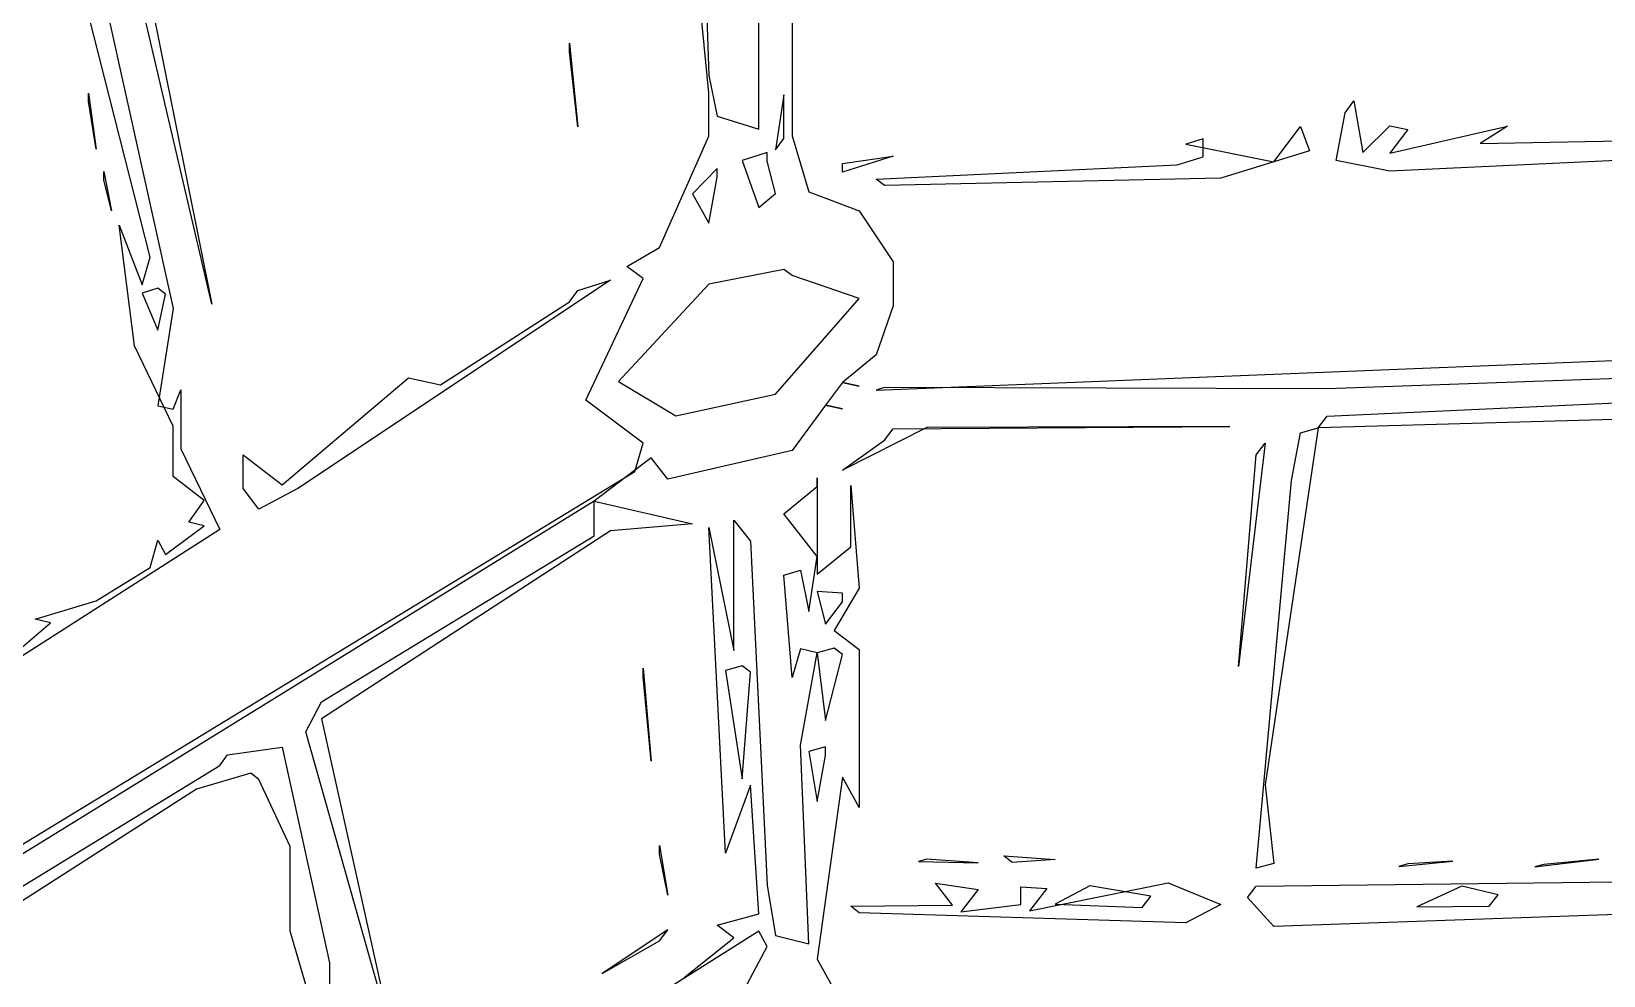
# Model space of a CAD drawing. Extents: x -13044 to 47959, y -15328 to 42462.
# Drawn here: x 4533 to 15031, y 20973 to 27278 of the extents above; entities that cross this region are included whole.
import ezdxf

# ---------------------------------------------------------------- set-up
doc = ezdxf.new("R2010")
doc.units = 0

msp = doc.modelspace()

# ---------------------------------------------------------------- linework, layer by layer
for p, q in [((5738.6431, 25455.8462), (4863.884, 29193.0009)), ((5738.6431, 25455.8462, 3614.5833), (4863.884, 29193.0009, 3989.5833)), ((4966.0382, 29285.5587), (5738.6431, 25455.8462)), ((4966.0382, 29285.5587, 3994.7917), (5738.6431, 25455.8462, 3614.5833)), ((4660.1764, 29119.8115), (5479.8362, 25428.9963)), ((4660.1764, 29119.8115, 3989.5833), (5479.8362, 25428.9963, 3619.7917)), ((9390.0661, 26626.5974), (9390.0661, 28606.4362)), ((9390.0661, 26626.5974, 3614.5833), (9390.0661, 28606.4362, 3791.6667)), ((9057.6783, 26868.3369), (8892.2473, 28553.66)), ((9057.6783, 26868.3369, 3645.8333), (8892.2473, 28553.66, 3802.0833)), ((9002.4783, 28475.089), (9057.6783, 26984.4411)), ((9002.4783, 28475.089, 3791.6667), (9057.6783, 26984.4411, 3656.25)), ((5325.1647, 25771.6575), (4660.1764, 28395.8284)), ((5325.1647, 25771.6575, 3656.25), (4660.1764, 28395.8284, 3921.875)), ((9612.7956, 27748.3134), (9612.7956, 26581.3107)), ((9612.7956, 27748.3134, 3708.3333), (9612.7956, 26581.3107, 3604.1667)), ((8126.882, 27199.9739), (8181.1908, 26642.0677)), ((8126.882, 27142.4216), (8126.882, 27199.9739)), ((8126.882, 27199.9739, 3703.125), (8181.1908, 26642.0677, 3651.0417)), ((8126.882, 27142.4216, 3697.9167), (8126.882, 27199.9739, 3703.125)), ((8181.1908, 26642.0677), (8126.882, 27142.4216)), ((8181.1908, 26642.0677, 3651.0417), (8126.882, 27142.4216, 3697.9167)), ((9057.6783, 26984.4411), (9112.9347, 26711.9864)), ((9057.6783, 26984.4411, 3656.25), (9112.9347, 26711.9864, 3630.2083)), ((4914.936, 26866.5758), (4966.0382, 26492.7971)), ((4914.936, 26810.748), (4914.936, 26866.5758)), ((4914.936, 26866.5758, 3770.8333), (4966.0382, 26492.7971, 3734.375)), ((4914.936, 26810.748, 3765.625), (4914.936, 26866.5758, 3770.8333)), ((4966.0382, 26492.7971), (4914.936, 26810.748)), ((4966.0382, 26492.7971, 3734.375), (4914.936, 26810.748, 3765.625)), ((9057.6783, 26578.0765), (9057.6783, 26868.3369)), ((9057.6783, 26578.0765, 3619.7917), (9057.6783, 26868.3369, 3645.8333)), ((9557.0275, 26855.0907), (9501.3166, 26487.3967)), ((9557.0275, 26855.0907, 3630.2083), (9501.3166, 26487.3967, 3598.9583)), ((9557.0275, 26563.4897), (9557.0275, 26855.0907)), ((9557.0275, 26563.4897, 3604.1667), (9557.0275, 26855.0907, 3630.2083)), ((13305.1112, 26735.5544), (13364.7955, 26814.4466)), ((13305.1112, 26735.5544, 3515.625), (13364.7955, 26814.4466, 3520.8333)), ((13364.7955, 26814.4466), (13424.5431, 26470.6457)), ((13364.7955, 26814.4466, 3520.8333), (13424.5431, 26470.6457, 3489.5833)), ((9112.9347, 26711.9864), (9390.0661, 26626.5974)), ((9112.9347, 26711.9864, 3630.2083), (9390.0661, 26626.5974, 3614.5833)), ((13245.4903, 26415.5435), (13305.1112, 26735.5544)), ((13245.4903, 26415.5435, 3489.5833), (13305.1112, 26735.5544, 3515.625)), ((8727.3217, 25835.3554), (9057.6783, 26578.0765)), ((8727.3217, 25835.3554, 3562.5), (9057.6783, 26578.0765, 3619.7917)), ((9501.3166, 26487.3967), (9557.0275, 26563.4897)), ((9501.3166, 26487.3967, 3598.9583), (9557.0275, 26563.4897, 3604.1667)), ((9612.7956, 26581.3107), (9724.5037, 26208.1368)), ((9612.7956, 26581.3107, 3604.1667), (9724.5037, 26208.1368, 3567.7083)), ((12358.7091, 26561.4141), (12241.5286, 26524.9122)), ((12358.7091, 26561.4141, 3526.0417), (12241.5286, 26524.9122, 3526.0417)), ((12358.7091, 26441.7652), (12358.7091, 26561.4141)), ((12358.7091, 26441.7652, 3515.625), (12358.7091, 26561.4141, 3526.0417)), ((12829.9091, 26407.8063), (13007.6381, 26643.2106)), ((12829.9091, 26407.8063, 3500), (13007.6381, 26643.2106, 3515.625)), ((13007.6381, 26643.2106), (13067.0067, 26481.026)), ((13007.6381, 26643.2106, 3515.625), (13067.0067, 26481.026, 3500)), ((13424.5431, 26470.6457), (13604.1677, 26646.9103)), ((13424.5431, 26470.6457, 3489.5833), (13604.1677, 26646.9103, 3500)), ((13604.1677, 26646.9103), (13724.2365, 26623.4319)), ((13604.1677, 26646.9103, 3500), (13724.2365, 26623.4319, 3494.7917)), ((13604.1677, 26465.4308), (14389.2161, 26645.6877)), ((13604.1677, 26465.4308, 3484.375), (14389.2161, 26645.6877, 3479.1667)), ((13724.2365, 26623.4319), (13604.1677, 26465.4308)), ((13724.2365, 26623.4319, 3494.7917), (13604.1677, 26465.4308, 3484.375)), ((14389.2161, 26645.6877), (14207.0816, 26529.0158)), ((14389.2161, 26645.6877, 3479.1667), (14207.0816, 26529.0158, 3473.9583)), ((14207.0816, 26529.0158), (15930.0909, 26562.5485)), ((14207.0816, 26529.0158, 3473.9583), (15930.0909, 26562.5485, 3432.2917)), ((9445.6628, 26469.6422), (9279.0433, 26416.4875)), ((9445.6628, 26469.6422, 3598.9583), (9279.0433, 26416.4875, 3598.9583)), ((9445.6628, 26411.3818), (9445.6628, 26469.6422)), ((9445.6628, 26411.3818, 3593.75), (9445.6628, 26469.6422, 3598.9583)), ((12241.5286, 26524.9122), (12829.9091, 26407.8063)), ((12241.5286, 26524.9122, 3526.0417), (12829.9091, 26407.8063, 3500)), ((13067.0067, 26481.026), (12476.1367, 26298.5554)), ((13067.0067, 26481.026, 3500), (12476.1367, 26298.5554, 3500)), ((16243.3022, 26471.3567), (13604.1677, 26344.4445)), ((16243.3022, 26471.3567, 3416.6667), (13604.1677, 26344.4445, 3473.9583)), ((9112.9347, 26363.4959), (8947.3347, 26194.6808)), ((9112.9347, 26363.4959, 3598.9583), (8947.3347, 26194.6808, 3588.5417)), ((9112.9347, 26305.4141), (9112.9347, 26363.4959)), ((9112.9347, 26305.4141, 3593.75), (9112.9347, 26363.4959, 3598.9583)), ((9279.0433, 26416.4875), (9390.0661, 26102.5225)), ((9279.0433, 26416.4875, 3598.9583), (9390.0661, 26102.5225, 3567.7083)), ((9501.3166, 26195.9453), (9445.6628, 26411.3818)), ((9501.3166, 26195.9453, 3572.9167), (9445.6628, 26411.3818, 3593.75)), ((9948.6104, 26395.9698), (10286.5071, 26444.3273)), ((10286.5071, 26444.3273), (9948.6104, 26337.4393)), ((9948.6104, 26395.9698, 3578.125), (10286.5071, 26444.3273, 3572.9167)), ((10286.5071, 26444.3273, 3572.9167), (9948.6104, 26337.4393, 3572.9167)), ((9948.6104, 26337.4393), (9948.6104, 26395.9698)), ((9948.6104, 26337.4393, 3572.9167), (9948.6104, 26395.9698, 3578.125)), ((10173.6424, 26291.3219), (12183.0307, 26387.2298)), ((10173.6424, 26291.3219, 3562.5), (12183.0307, 26387.2298, 3515.625)), ((12183.0307, 26387.2298), (12358.7091, 26441.7652)), ((12183.0307, 26387.2298, 3515.625), (12358.7091, 26441.7652, 3515.625)), ((13604.1677, 26344.4445), (13245.4903, 26415.5435)), ((13604.1677, 26344.4445, 3473.9583), (13245.4903, 26415.5435, 3489.5833)), ((5017.1906, 26342.1817), (5068.3934, 26079.5976)), ((5017.1906, 26286.299), (5017.1906, 26342.1817)), ((5017.1906, 26342.1817, 3718.75), (5068.3934, 26079.5976, 3692.7083)), ((5017.1906, 26286.299, 3713.5417), (5017.1906, 26342.1817, 3718.75)), ((5068.3934, 26079.5976), (5017.1906, 26286.299)), ((5068.3934, 26079.5976, 3692.7083), (5017.1906, 26286.299, 3713.5417)), ((9057.6783, 25997.5556), (9112.9347, 26305.4141)), ((9057.6783, 25997.5556, 3567.7083), (9112.9347, 26305.4141, 3593.75)), ((10230.0456, 26250.422), (10173.6424, 26291.3219)), ((10230.0456, 26250.422, 3557.2917), (10173.6424, 26291.3219, 3562.5)), ((12476.1367, 26298.5554), (10230.0456, 26250.422)), ((12476.1367, 26298.5554, 3500), (10230.0456, 26250.422, 3557.2917)), ((8947.3347, 26194.6808), (9057.6783, 25997.5556)), ((8947.3347, 26194.6808, 3588.5417), (9057.6783, 25997.5556, 3567.7083)), ((9390.0661, 26102.5225), (9501.3166, 26195.9453)), ((9390.0661, 26102.5225, 3567.7083), (9501.3166, 26195.9453, 3572.9167)), ((9724.5037, 26208.1368), (10061.0104, 26080.0412)), ((9724.5037, 26208.1368, 3567.7083), (10061.0104, 26080.0412, 3546.875)), ((10061.0104, 26080.0412), (10286.5071, 25739.785)), ((10061.0104, 26080.0412, 3546.875), (10286.5071, 25739.785, 3510.4167)), ((5222.3043, 25178.3075), (5119.6465, 25984.5682)), ((5119.6465, 25984.5682), (5273.7092, 25586.8771)), ((5222.3043, 25178.3075, 3604.1667), (5119.6465, 25984.5682, 3682.2917)), ((5119.6465, 25984.5682, 3682.2917), (5273.7092, 25586.8771, 3640.625)), ((8508.2033, 25708.5191), (8727.3217, 25835.3554)), ((8508.2033, 25708.5191, 3557.2917), (8727.3217, 25835.3554, 3562.5)), ((5273.7092, 25586.8771), (5325.1647, 25771.6575)), ((5273.7092, 25586.8771, 3640.625), (5325.1647, 25771.6575, 3656.25)), ((10286.5071, 25739.785), (10286.5071, 25446.2257)), ((10286.5071, 25739.785, 3510.4167), (10286.5071, 25446.2257, 3484.375)), ((8398.9778, 25616.445), (6312.5535, 24225.4035)), ((8398.9778, 25616.445, 3552.0833), (6312.5535, 24225.4035, 3484.375)), ((8181.1908, 25548.0194), (8398.9778, 25616.445)), ((8181.1908, 25548.0194, 3552.0833), (8398.9778, 25616.445, 3552.0833)), ((8235.5548, 24816.161), (8617.651, 25627.3332)), ((8235.5548, 24816.161, 3484.375), (8617.651, 25627.3332, 3546.875)), ((8617.651, 25627.3332), (8508.2033, 25708.5191)), ((8617.651, 25627.3332, 3546.875), (8508.2033, 25708.5191, 3557.2917)), ((9557.0275, 25688.6868), (9057.6783, 25591.191)), ((9557.0275, 25688.6868, 3526.0417), (9057.6783, 25591.191, 3531.25)), ((9612.7956, 25647.7085), (9557.0275, 25688.6868)), ((9612.7956, 25647.7085, 3520.8333), (9557.0275, 25688.6868, 3526.0417)), ((10061.0104, 25494.1334), (9612.7956, 25647.7085)), ((10061.0104, 25494.1334, 3494.7917), (9612.7956, 25647.7085, 3520.8333)), ((5376.671, 25564.0903), (5273.7092, 25530.8567)), ((5376.671, 25564.0903, 3635.4167), (5273.7092, 25530.8567, 3635.4167)), ((5273.7092, 25530.8567), (5376.671, 25283.7118)), ((5273.7092, 25530.8567, 3635.4167), (5376.671, 25283.7118, 3609.375)), ((5428.2281, 25524.6284), (5376.671, 25564.0903)), ((5428.2281, 25524.6284, 3630.2083), (5376.671, 25564.0903, 3635.4167)), ((5376.671, 25283.7118), (5428.2281, 25524.6284)), ((5376.671, 25283.7118, 3609.375), (5428.2281, 25524.6284, 3630.2083)), ((8126.882, 25473.404), (8181.1908, 25548.0194)), ((8126.882, 25473.404, 3546.875), (8181.1908, 25548.0194, 3552.0833)), ((9057.6783, 25591.191), (8453.5628, 24940.862)), ((9057.6783, 25591.191, 3531.25), (8453.5628, 24940.862, 3489.5833)), ((5479.8362, 25428.9963), (5376.671, 24779.0304)), ((5479.8362, 25428.9963, 3619.7917), (5376.671, 24779.0304, 3562.5)), ((7265.3603, 24917.7398), (8126.882, 25473.404)), ((7265.3603, 24917.7398, 3520.8333), (8126.882, 25473.404, 3546.875)), ((9501.3166, 24855.2688), (10061.0104, 25494.1334)), ((9501.3166, 24855.2688, 3453.125), (10061.0104, 25494.1334, 3494.7917)), ((10286.5071, 25446.2257), (10173.6424, 25118.2967)), ((10286.5071, 25446.2257, 3484.375), (10173.6424, 25118.2967, 3458.3333)), ((10173.6424, 24883.6916), (23735.4472, 25424.0554)), ((10173.6424, 24883.6916, 3437.5), (23735.4472, 25424.0554, 3156.25)), ((29790.4694, 25488.1527), (13185.9327, 24890.5001)), ((29790.4694, 25488.1527, 3036.4583), (13185.9327, 24890.5001, 3359.375)), ((5479.8362, 24643.161), (5222.3043, 25178.3075)), ((5479.8362, 24643.161, 3546.875), (5222.3043, 25178.3075, 3604.1667)), ((10173.6424, 25118.2967), (9948.6104, 24932.7088)), ((10173.6424, 25118.2967, 3458.3333), (9948.6104, 24932.7088, 3447.9167)), ((5479.8362, 24755.4232), (5531.4953, 24883.9991)), ((5479.8362, 24755.4232, 3557.2917), (5531.4953, 24883.9991, 3567.7083)), ((5531.4953, 24883.9991), (5531.4953, 24490.8873)), ((5531.4953, 24883.9991, 3567.7083), (5531.4953, 24490.8873, 3531.25)), ((6207.7391, 24249.7258), (7052.1394, 24965.3863)), ((6207.7391, 24249.7258, 3489.5833), (7052.1394, 24965.3863, 3531.25)), ((7052.1394, 24965.3863), (7265.3603, 24917.7398)), ((7052.1394, 24965.3863, 3531.25), (7265.3603, 24917.7398, 3520.8333)), ((8453.5628, 24940.862), (8837.2161, 24711.3263)), ((8453.5628, 24940.862, 3489.5833), (8837.2161, 24711.3263, 3458.3333)), ((9948.6104, 24932.7088), (9836.4418, 24781.731)), ((9948.6104, 24932.7088, 3447.9167), (9836.4418, 24781.731, 3437.5)), ((9948.6104, 24932.7088), (10061.0104, 24908.2255)), ((10061.0104, 24908.2255), (9948.6104, 24932.7088)), ((9948.6104, 24932.7088, 3447.9167), (10061.0104, 24908.2255, 3442.7083)), ((10061.0104, 24908.2255, 3442.7083), (9948.6104, 24932.7088, 3447.9167)), ((10230.0456, 24900.7465), (10173.6424, 24883.6916)), ((10230.0456, 24900.7465, 3437.5), (10173.6424, 24883.6916, 3437.5)), ((13185.9327, 24890.5001), (10230.0456, 24900.7465)), ((13185.9327, 24890.5001, 3359.375), (10230.0456, 24900.7465, 3437.5)), ((5376.671, 24779.0304), (5479.8362, 24755.4232)), ((5376.671, 24779.0304, 3562.5), (5479.8362, 24755.4232, 3557.2917)), ((8617.651, 24528.8324), (8235.5548, 24816.161)), ((8617.651, 24528.8324, 3447.9167), (8235.5548, 24816.161, 3484.375)), ((8837.2161, 24711.3263), (9501.3166, 24855.2688)), ((8837.2161, 24711.3263, 3458.3333), (9501.3166, 24855.2688, 3453.125)), ((9836.4418, 24781.731), (9612.7956, 24480.7057)), ((9836.4418, 24781.731, 3437.5), (9612.7956, 24480.7057, 3416.6667)), ((9836.4418, 24781.731), (9948.6104, 24757.1174)), ((9948.6104, 24757.1174), (9836.4418, 24781.731)), ((9836.4418, 24781.731, 3437.5), (9948.6104, 24757.1174, 3432.2917)), ((9948.6104, 24757.1174, 3432.2917), (9836.4418, 24781.731, 3437.5)), ((13185.9327, 24709.6943), (15680.7444, 24823.8679)), ((13185.9327, 24709.6943, 3343.75), (15680.7444, 24823.8679, 3291.6667)), ((15930.0909, 24710.2892), (13126.4382, 24632.043)), ((15930.0909, 24710.2892, 3276.0417), (13126.4382, 24632.043, 3338.5417)), ((13126.4382, 24632.043), (13185.9327, 24709.6943)), ((13126.4382, 24632.043, 3338.5417), (13185.9327, 24709.6943, 3343.75)), ((5479.8362, 24306.3744), (5479.8362, 24643.161)), ((5479.8362, 24306.3744, 3515.625), (5479.8362, 24643.161, 3546.875)), ((10512.9377, 24633.285), (9948.6104, 24347.4044)), ((10512.9377, 24633.285, 3406.25), (9948.6104, 24347.4044, 3395.8333)), ((10230.0456, 24548.6572), (10286.5071, 24624.2596)), ((10230.0456, 24548.6572, 3406.25), (10286.5071, 24624.2596, 3411.4583)), ((10286.5071, 24624.2596), (12534.9433, 24638.9818)), ((10286.5071, 24624.2596, 3411.4583), (12534.9433, 24638.9818, 3354.1667)), ((12534.9433, 24638.9818), (10512.9377, 24633.285)), ((12534.9433, 24638.9818, 3354.1667), (10512.9377, 24633.285, 3406.25)), ((13126.4382, 24632.043), (12770.7912, 22246.396)), ((13126.4382, 24632.043, 3338.5417), (12770.7912, 22246.396, 3140.625)), ((12948.3324, 24279.3003), (13007.6381, 24597.3329)), ((12948.3324, 24279.3003, 3312.5), (13007.6381, 24597.3329, 3338.5417)), ((13007.6381, 24597.3329), (13126.4382, 24632.043)), ((13007.6381, 24597.3329, 3338.5417), (13126.4382, 24632.043, 3338.5417)), ((5531.4953, 24490.8873), (5790.5583, 23952.4476)), ((5531.4953, 24490.8873, 3531.25), (5790.5583, 23952.4476, 3473.9583)), ((8562.8993, 24338.8588), (8617.651, 24528.8324)), ((8562.8993, 24338.8588, 3432.2917), (8617.651, 24528.8324, 3447.9167)), ((9612.7956, 24480.7057), (8782.2409, 24289.2558)), ((9612.7956, 24480.7057, 3416.6667), (8782.2409, 24289.2558, 3421.875)), ((9948.6104, 24347.4044), (10230.0456, 24548.6572)), ((9948.6104, 24347.4044, 3395.8333), (10230.0456, 24548.6572, 3406.25)), ((12770.7912, 24528.1328), (12593.812, 23037.608)), ((12770.7912, 24528.1328, 3338.5417), (12593.812, 23037.608, 3213.5417)), ((12711.7358, 24450.8645), (12770.7912, 24528.1328)), ((12711.7358, 24450.8645, 3333.3333), (12770.7912, 24528.1328, 3338.5417)), ((5946.6131, 24225.7479), (5946.6131, 24451.2747)), ((5946.6131, 24451.2747), (6207.7391, 24249.7258)), ((5946.6131, 24225.7479, 3494.7917), (5946.6131, 24451.2747, 3515.625)), ((5946.6131, 24451.2747, 3515.625), (6207.7391, 24249.7258, 3489.5833)), ((8672.4585, 24429.7731), (8289.9738, 24141.2001)), ((8672.4585, 24429.7731, 3437.5), (8289.9738, 24141.2001, 3421.875)), ((8782.2409, 24289.2558), (8672.4585, 24429.7731)), ((8782.2409, 24289.2558, 3421.875), (8672.4585, 24429.7731, 3437.5)), ((12593.812, 23037.608), (12711.7358, 24450.8645)), ((12593.812, 23037.608, 3213.5417), (12711.7358, 24450.8645, 3333.3333)), ((-5226.086, 15944.6678), (8562.8993, 24338.8588)), ((-5226.086, 15944.6678, 2994.7917), (8562.8993, 24338.8588, 3432.2917)), ((5686.7792, 24145.6464), (5479.8362, 24306.3744)), ((5686.7792, 24145.6464, 3494.7917), (5479.8362, 24306.3744, 3515.625)), ((9780.444, 24297.2776), (9780.444, 23654.4359)), ((9780.444, 24238.8374), (9780.444, 24297.2776)), ((9780.444, 24297.2776, 3395.8333), (9780.444, 23654.4359, 3338.5417)), ((9780.444, 24238.8374, 3390.625), (9780.444, 24297.2776, 3395.8333)), ((12711.7358, 21690.2205), (12948.3324, 24279.3003)), ((12711.7358, 21690.2205, 3093.75), (12948.3324, 24279.3003, 3312.5)), ((5583.2054, 24001.3435), (5686.7792, 24145.6464)), ((5583.2054, 24001.3435, 3484.375), (5686.7792, 24145.6464, 3494.7917)), ((6050.9079, 24088.5867), (5946.6131, 24225.7479)), ((6050.9079, 24088.5867, 3479.1667), (5946.6131, 24225.7479, 3494.7917)), ((6312.5535, 24225.4035), (6050.9079, 24088.5867)), ((6312.5535, 24225.4035, 3484.375), (6050.9079, 24088.5867, 3479.1667)), ((9557.0275, 24055.7213), (9780.444, 24238.8374)), ((9557.0275, 24055.7213, 3380.2083), (9780.444, 24238.8374, 3390.625)), ((10004.7815, 23837.1023), (10004.7815, 24247.0265)), ((10004.7815, 24247.0265), (10061.0104, 23560.6373)), ((10004.7815, 23837.1023, 3348.9583), (10004.7815, 24247.0265, 3385.4167)), ((10004.7815, 24247.0265, 3385.4167), (10061.0104, 23560.6373, 3322.9167)), ((8289.9738, 24141.2001), (-2661.888, 17379.3855)), ((8289.9738, 24141.2001, 3421.875), (-2661.888, 17379.3855, 3072.9167)), ((8289.9738, 24141.2001), (8947.3347, 23990.9528)), ((8289.9738, 23910.6405), (8289.9738, 24141.2001)), ((8289.9738, 24141.2001, 3421.875), (8947.3347, 23990.9528, 3390.625)), ((8289.9738, 23910.6405, 3401.0417), (8289.9738, 24141.2001, 3421.875)), ((9780.444, 23771.3162), (9557.0275, 24055.7213)), ((9780.444, 23771.3162, 3348.9583), (9557.0275, 24055.7213, 3380.2083)), ((5790.5583, 23952.4476), (3157.4548, 22268.2232)), ((5790.5583, 23952.4476, 3473.9583), (3157.4548, 22268.2232, 3390.625)), ((5428.2281, 23785.4233), (5686.7792, 23976.9197)), ((5428.2281, 23785.4233, 3468.75), (5686.7792, 23976.9197, 3479.1667)), ((5686.7792, 23976.9197), (5583.2054, 24001.3435)), ((5686.7792, 23976.9197, 3479.1667), (5583.2054, 24001.3435, 3484.375)), ((8398.9778, 23943.1907), (6470.167, 22687.2644)), ((8398.9778, 23943.1907, 3401.0417), (6470.167, 22687.2644, 3338.5417)), ((8947.3347, 23990.9528), (8398.9778, 23943.1907)), ((8947.3347, 23990.9528, 3390.625), (8398.9778, 23943.1907, 3401.0417)), ((9168.2476, 21790.3369), (9057.6783, 23965.7325)), ((9057.6783, 23965.7325), (9223.6171, 23142.8994)), ((9168.2476, 21790.3369, 3187.5), (9057.6783, 23965.7325, 3385.4167)), ((9057.6783, 23965.7325, 3385.4167), (9223.6171, 23142.8994, 3307.2917)), ((9223.6171, 23142.8994), (9223.6171, 24015.0171)), ((9223.6171, 24015.0171), (9334.5263, 23873.3555)), ((9223.6171, 23142.8994, 3307.2917), (9223.6171, 24015.0171, 3385.4167)), ((9223.6171, 24015.0171, 3385.4167), (9334.5263, 23873.3555, 3369.7917)), ((5325.1647, 23697.8796), (5376.671, 23881.8191)), ((5325.1647, 23697.8796, 3463.5417), (5376.671, 23881.8191, 3479.1667)), ((5376.671, 23881.8191), (5428.2281, 23785.4233)), ((5376.671, 23881.8191, 3479.1667), (5428.2281, 23785.4233, 3468.75)), ((6470.167, 22800.5901), (8289.9738, 23910.6405)), ((6470.167, 22800.5901, 3348.9583), (8289.9738, 23910.6405, 3401.0417)), ((9334.5263, 23873.3555), (9445.6628, 21575.7685)), ((9334.5263, 23873.3555, 3369.7917), (9445.6628, 21575.7685, 3161.4583)), ((9780.444, 23654.4359), (10004.7815, 23837.1023)), ((9780.444, 23654.4359, 3338.5417), (10004.7815, 23837.1023, 3348.9583)), ((9724.5037, 23404.4513), (9780.444, 23771.3162)), ((9724.5037, 23404.4513, 3317.7083), (9780.444, 23771.3162, 3348.9583)), ((4966.0382, 23476.6146), (5325.1647, 23697.8796)), ((4966.0382, 23476.6146, 3453.125), (5325.1647, 23697.8796, 3463.5417)), ((9557.0275, 23647.48), (9668.621, 23680.1444)), ((9557.0275, 23647.48, 3343.75), (9668.621, 23680.1444, 3343.75)), ((9612.7956, 22963.6022), (9557.0275, 23647.48)), ((9612.7956, 22963.6022, 3281.25), (9557.0275, 23647.48, 3343.75)), ((9668.621, 23680.1444), (9724.5037, 23404.4513)), ((9668.621, 23680.1444, 3343.75), (9724.5037, 23404.4513, 3317.7083)), ((9948.6104, 23527.9782), (9780.444, 23537.5556)), ((9780.444, 23537.5556), (9836.4418, 23319.9756)), ((9948.6104, 23527.9782, 3322.9167), (9780.444, 23537.5556, 3328.125)), ((9780.444, 23537.5556, 3328.125), (9836.4418, 23319.9756, 3307.2917)), ((10061.0104, 23560.6373), (9892.4972, 23277.6726)), ((10061.0104, 23560.6373, 3322.9167), (9892.4972, 23277.6726, 3302.0833)), ((9948.6104, 23469.4478), (9948.6104, 23527.9782)), ((9948.6104, 23469.4478, 3317.7083), (9948.6104, 23527.9782, 3322.9167)), ((4558.6218, 23352.7664), (4966.0382, 23476.6146)), ((4558.6218, 23352.7664, 3453.125), (4966.0382, 23476.6146, 3453.125)), ((9836.4418, 23319.9756), (9948.6104, 23469.4478)), ((9836.4418, 23319.9756, 3307.2917), (9948.6104, 23469.4478, 3317.7083)), ((4457.2658, 23155.2095), (4660.1764, 23327.9464)), ((4457.2658, 23155.2095, 3437.5), (4660.1764, 23327.9464, 3447.9167)), ((4660.1764, 23327.9464), (4558.6218, 23352.7664)), ((4660.1764, 23327.9464, 3447.9167), (4558.6218, 23352.7664, 3453.125)), ((9892.4972, 23277.6726), (10061.0104, 23150.5018)), ((9892.4972, 23277.6726, 3302.0833), (10061.0104, 23150.5018, 3286.4583)), ((9668.621, 23154.7234), (9612.7956, 22963.6022)), ((9668.621, 23154.7234, 3296.875), (9612.7956, 22963.6022, 3281.25)), ((9780.444, 23128.4746), (9668.621, 23154.7234)), ((9780.444, 23128.4746, 3291.6667), (9668.621, 23154.7234, 3296.875)), ((9668.621, 22512.5422), (9780.444, 23128.4746)), ((9668.621, 22512.5422, 3239.5833), (9780.444, 23128.4746, 3291.6667)), ((9892.4972, 23160.672), (9780.444, 23128.4746)), ((9892.4972, 23160.672, 3291.6667), (9780.444, 23128.4746, 3291.6667)), ((9780.444, 23128.4746), (9836.4418, 22676.8033)), ((9780.444, 23128.4746, 3291.6667), (9836.4418, 22676.8033, 3250)), ((9836.4418, 22676.8033), (9948.6104, 23118.2651)), ((9836.4418, 22676.8033, 3250), (9948.6104, 23118.2651, 3286.4583)), ((9948.6104, 23118.2651), (9892.4972, 23160.672)), ((9948.6104, 23118.2651, 3286.4583), (9892.4972, 23160.672, 3291.6667)), ((10061.0104, 23150.5018), (10061.0104, 22095.8676)), ((10061.0104, 23150.5018, 3286.4583), (10061.0104, 22095.8676, 3192.7083)), ((8617.651, 23025.6208), (8672.4585, 22405.189)), ((8617.651, 22967.805), (8617.651, 23025.6208)), ((8617.651, 23025.6208, 3312.5), (8672.4585, 22405.189, 3255.2083)), ((8617.651, 22967.805, 3307.2917), (8617.651, 23025.6208, 3312.5)), ((9279.0433, 23042.573), (9168.2476, 23010.6774)), ((9279.0433, 23042.573, 3296.875), (9168.2476, 23010.6774, 3296.875)), ((9168.2476, 23010.6774), (9279.0433, 22286.3507)), ((9168.2476, 23010.6774, 3296.875), (9279.0433, 22286.3507, 3229.1667)), ((9334.5263, 23000.3445), (9279.0433, 23042.573)), ((9334.5263, 23000.3445, 3291.6667), (9279.0433, 23042.573, 3296.875)), ((9279.0433, 22286.3507), (9334.5263, 23000.3445)), ((9279.0433, 22286.3507, 3229.1667), (9334.5263, 23000.3445, 3291.6667)), ((8672.4585, 22405.189), (8617.651, 22967.805)), ((8672.4585, 22405.189, 3255.2083), (8617.651, 22967.805, 3307.2917)), ((6365.039, 22599.9425), (6470.167, 22800.5901)), ((6365.039, 22599.9425, 3333.3333), (6470.167, 22800.5901, 3348.9583)), ((6470.167, 22687.2644), (6945.8493, 20549.5169)), ((6470.167, 22687.2644, 3338.5417), (6945.8493, 20549.5169, 3130.2083)), ((6945.8493, 20549.5169), (6365.039, 22599.9425)), ((6945.8493, 20549.5169, 3130.2083), (6365.039, 22599.9425, 3333.3333)), ((5842.525, 22447.5589), (6207.7391, 22497.5464)), ((5842.525, 22447.5589, 3333.3333), (6207.7391, 22497.5464, 3328.125)), ((6207.7391, 22497.5464), (6522.8097, 21058.6038)), ((6207.7391, 22497.5464, 3328.125), (6522.8097, 21058.6038, 3187.5)), ((9724.5037, 21184.8669), (9668.621, 22512.5422)), ((9724.5037, 21184.8669, 3119.7917), (9668.621, 22512.5422, 3239.5833)), ((9836.4418, 22501.3926), (9724.5037, 22469.8894)), ((9836.4418, 22501.3926, 3234.375), (9724.5037, 22469.8894, 3234.375)), ((9724.5037, 22469.8894), (9780.444, 22134.992)), ((9724.5037, 22469.8894, 3234.375), (9780.444, 22134.992, 3203.125)), ((9836.4418, 22442.9224), (9836.4418, 22501.3926)), ((9836.4418, 22442.9224, 3229.1667), (9836.4418, 22501.3926, 3234.375)), ((3553.9066, 21008.7581), (5790.5583, 22376.1057)), ((3553.9066, 21008.7581, 3260.4167), (5790.5583, 22376.1057, 3328.125)), ((5790.5583, 22376.1057), (5842.525, 22447.5589)), ((5790.5583, 22376.1057, 3328.125), (5842.525, 22447.5589, 3333.3333)), ((9780.444, 22134.992), (9836.4418, 22442.9224)), ((9780.444, 22134.992, 3203.125), (9836.4418, 22442.9224, 3229.1667)), ((5998.7346, 22323.8861), (5634.9667, 22218.3844)), ((5998.7346, 22323.8861, 3317.7083), (5634.9667, 22218.3844, 3317.7083)), ((6050.9079, 22282.5799), (5998.7346, 22323.8861)), ((6050.9079, 22282.5799, 3312.5), (5998.7346, 22323.8861, 3317.7083)), ((6260.1202, 21834.194), (6050.9079, 22282.5799)), ((6260.1202, 21834.194, 3265.625), (6050.9079, 22282.5799, 3312.5)), ((9948.6104, 22298.839), (9780.444, 21083.0694)), ((9948.6104, 22298.839, 3213.5417), (9780.444, 21083.0694, 3109.375)), ((10061.0104, 22095.8676), (9948.6104, 22298.839)), ((10061.0104, 22095.8676, 3192.7083), (9948.6104, 22298.839, 3213.5417)), ((5634.9667, 22218.3844), (3753.288, 21010.202)), ((5634.9667, 22218.3844, 3317.7083), (3753.288, 21010.202, 3255.2083)), ((9334.5263, 22243.735), (9168.2476, 21790.3369)), ((9334.5263, 22243.735, 3223.9583), (9168.2476, 21790.3369, 3187.5)), ((9390.0661, 21385.8479), (9334.5263, 22243.735)), ((9390.0661, 21385.8479, 3145.8333), (9334.5263, 22243.735, 3223.9583)), ((12770.7912, 22246.396), (12829.9091, 21721.7654)), ((12770.7912, 22246.396, 3140.625), (12829.9091, 21721.7654, 3093.75)), ((8727.3217, 21842.0001), (8782.2409, 21509.8541)), ((8727.3217, 21784.1254), (8727.3217, 21842.0001)), ((8727.3217, 21842.0001, 3203.125), (8782.2409, 21509.8541, 3171.875)), ((8727.3217, 21784.1254, 3197.9167), (8727.3217, 21842.0001, 3203.125)), ((6260.1202, 21268.6936), (6260.1202, 21834.194)), ((6260.1202, 21268.6936, 3213.5417), (6260.1202, 21834.194, 3265.625)), ((8782.2409, 21509.8541), (8727.3217, 21784.1254)), ((8782.2409, 21509.8541, 3171.875), (8727.3217, 21784.1254, 3197.9167)), ((10512.9377, 21750.4467), (10456.2422, 21734.9777)), ((10512.9377, 21750.4467, 3151.0417), (10456.2422, 21734.9777, 3151.0417)), ((10456.2422, 21734.9777), (10854.3472, 21725.5646)), ((10456.2422, 21734.9777, 3151.0417), (10854.3472, 21725.5646, 3140.625)), ((10854.3472, 21725.5646), (10512.9377, 21750.4467)), ((10854.3472, 21725.5646, 3140.625), (10512.9377, 21750.4467, 3151.0417)), ((11025.8511, 21772.1741), (11370.4693, 21747.2432)), ((11083.138, 21728.6034), (11025.8511, 21772.1741)), ((11025.8511, 21772.1741, 3140.625), (11370.4693, 21747.2432, 3130.2083)), ((11083.138, 21728.6034, 3135.4167), (11025.8511, 21772.1741, 3140.625)), ((11370.4693, 21747.2432), (11083.138, 21728.6034)), ((11370.4693, 21747.2432, 3130.2083), (11083.138, 21728.6034, 3135.4167)), ((13664.1701, 21702.3594), (14025.531, 21737.3247)), ((13664.1701, 21702.3594, 3072.9167), (14025.531, 21737.3247, 3067.7083)), ((14025.531, 21737.3247), (13724.2365, 21718.2644)), ((14025.531, 21737.3247, 3067.7083), (13724.2365, 21718.2644, 3072.9167)), ((14571.9372, 21698.6759), (15000.584, 21750.0137)), ((14571.9372, 21698.6759, 3052.0833), (15000.584, 21750.0137, 3046.875)), ((15000.584, 21750.0137), (14632.9752, 21714.707)), ((15000.584, 21750.0137, 3046.875), (14632.9752, 21714.707, 3052.0833)), ((12829.9091, 21721.7654), (12711.7358, 21690.2205)), ((12829.9091, 21721.7654, 3093.75), (12711.7358, 21690.2205, 3093.75)), ((13724.2365, 21718.2644), (13664.1701, 21702.3594)), ((13724.2365, 21718.2644, 3072.9167), (13664.1701, 21702.3594, 3072.9167)), ((14632.9752, 21714.707), (14571.9372, 21698.6759)), ((14632.9752, 21714.707, 3052.0833), (14571.9372, 21698.6759, 3052.0833)), ((9445.6628, 21575.7685), (9501.3166, 21241.2713)), ((9445.6628, 21575.7685, 3161.4583), (9501.3166, 21241.2713, 3130.2083)), ((10683.3769, 21443.4003), (10569.6919, 21589.34)), ((10569.6919, 21589.34), (10854.3472, 21548.5144)), ((10683.3769, 21443.4003, 3119.7917), (10569.6919, 21589.34, 3135.4167)), ((10569.6919, 21589.34, 3135.4167), (10854.3472, 21548.5144, 3125)), ((10854.3472, 21548.5144), (10740.3079, 21399.7946)), ((10854.3472, 21548.5144, 3125), (10740.3079, 21399.7946, 3114.5833)), ((11140.4846, 21448.3058), (11140.4846, 21566.6466)), ((11140.4846, 21566.6466), (11312.8832, 21553.8661)), ((11140.4846, 21448.3058, 3109.375), (11140.4846, 21566.6466, 3119.7917)), ((11140.4846, 21566.6466, 3119.7917), (11312.8832, 21553.8661, 3114.5833)), ((11197.8909, 21404.521), (12124.5943, 21593.1892)), ((11197.8909, 21404.521, 3104.1667), (12124.5943, 21593.1892, 3098.9583)), ((11312.8832, 21553.8661), (11197.8909, 21404.521)), ((11312.8832, 21553.8661, 3114.5833), (11197.8909, 21404.521, 3104.1667)), ((11601.4159, 21572.0881), (11370.4693, 21450.7739)), ((11601.4159, 21572.0881, 3109.375), (11370.4693, 21450.7739, 3104.1667)), ((12007.9054, 21502.3418), (11601.4159, 21572.0881)), ((12007.9054, 21502.3418, 3093.75), (11601.4159, 21572.0881, 3109.375)), ((12124.5943, 21593.1892), (12476.1367, 21447.6678)), ((12124.5943, 21593.1892, 3098.9583), (12476.1367, 21447.6678, 3078.125)), ((12652.7428, 21494.5261), (12711.7358, 21570.1925)), ((12652.7428, 21494.5261, 3078.125), (12711.7358, 21570.1925, 3083.3333)), ((12711.7358, 21570.1925), (15123.6491, 21598.3427)), ((12711.7358, 21570.1925, 3083.3333), (15123.6491, 21598.3427, 3031.25)), ((14085.9832, 21571.0438), (13784.3669, 21431.2368)), ((14085.9832, 21571.0438, 3052.0833), (13784.3669, 21431.2368, 3046.875)), ((14328.4396, 21512.9591), (14085.9832, 21571.0438)), ((14328.4396, 21512.9591, 3041.6667), (14085.9832, 21571.0438, 3052.0833)), ((10004.7815, 21436.1178), (10683.3769, 21443.4003)), ((10004.7815, 21436.1178, 3135.4167), (10683.3769, 21443.4003, 3119.7917)), ((10061.0104, 21392.7781), (10004.7815, 21436.1178)), ((10061.0104, 21392.7781, 3130.2083), (10004.7815, 21436.1178, 3135.4167)), ((10740.3079, 21399.7946), (11140.4846, 21448.3058)), ((10740.3079, 21399.7946, 3114.5833), (11140.4846, 21448.3058, 3109.375)), ((11370.4693, 21450.7739), (11949.6527, 21427.1872)), ((11370.4693, 21450.7739, 3104.1667), (11949.6527, 21427.1872, 3088.5417)), ((11949.6527, 21427.1872), (12007.9054, 21502.3418)), ((11949.6527, 21427.1872, 3088.5417), (12007.9054, 21502.3418, 3093.75)), ((12476.1367, 21447.6678), (12241.5286, 21325.6584)), ((12476.1367, 21447.6678, 3078.125), (12241.5286, 21325.6584, 3072.9167)), ((12829.9091, 21301.2233), (12652.7428, 21494.5261)), ((12829.9091, 21301.2233, 3057.2917), (12652.7428, 21494.5261, 3078.125)), ((13784.3669, 21431.2368), (14267.7281, 21436.2294)), ((13784.3669, 21431.2368, 3046.875), (14267.7281, 21436.2294, 3036.4583)), ((14267.7281, 21436.2294), (14328.4396, 21512.9591)), ((14267.7281, 21436.2294, 3036.4583), (14328.4396, 21512.9591, 3041.6667)), ((9112.9347, 21310.3832), (9390.0661, 21385.8479)), ((9112.9347, 21310.3832, 3145.8333), (9390.0661, 21385.8479, 3145.8333)), ((12241.5286, 21325.6584), (10061.0104, 21392.7781)), ((12241.5286, 21325.6584, 3072.9167), (10061.0104, 21392.7781, 3130.2083)), ((15246.9801, 21384.9689), (12829.9091, 21301.2233)), ((15246.9801, 21384.9689, 3010.4167), (12829.9091, 21301.2233, 3057.2917)), ((6522.8097, 20378.3108), (6260.1202, 21268.6936)), ((6522.8097, 20378.3108, 3125), (6260.1202, 21268.6936, 3213.5417)), ((9390.0661, 21269.3868), (7318.7995, 19965.0515)), ((9390.0661, 21269.3868, 3135.4167), (7318.7995, 19965.0515, 3067.7083)), ((8782.2409, 21278.2373), (8344.4482, 20985.781)), ((8782.2409, 21278.2373, 3151.0417), (8344.4482, 20985.781, 3135.4167)), ((8727.3217, 21205.3783), (8782.2409, 21278.2373)), ((8727.3217, 21205.3783, 3145.8333), (8782.2409, 21278.2373, 3151.0417)), ((8892.2473, 20960.4723), (9223.6171, 21224.2404)), ((8892.2473, 20960.4723, 3119.7917), (9223.6171, 21224.2404, 3135.4167)), ((9223.6171, 21224.2404), (9112.9347, 21310.3832)), ((9223.6171, 21224.2404, 3135.4167), (9112.9347, 21310.3832, 3145.8333)), ((9445.6628, 21167.9457), (9390.0661, 21269.3868)), ((9445.6628, 21167.9457, 3125), (9390.0661, 21269.3868, 3135.4167)), ((9501.3166, 21241.2713), (9724.5037, 21184.8669)), ((9501.3166, 21241.2713, 3130.2083), (9724.5037, 21184.8669, 3119.7917)), ((8344.4482, 20985.781), (8727.3217, 21205.3783)), ((8344.4482, 20985.781, 3135.4167), (8727.3217, 21205.3783, 3145.8333)), ((8727.3217, 19816.3851), (9445.6628, 21167.9457)), ((8727.3217, 19816.3851, 3020.8333), (9445.6628, 21167.9457, 3125)), ((6522.8097, 21058.6038), (6522.8097, 20491.6929)), ((6522.8097, 21058.6038, 3187.5), (6522.8097, 20491.6929, 3135.4167)), ((9780.444, 21083.0694), (9948.6104, 20777.0475)), ((9780.444, 21083.0694, 3109.375), (9948.6104, 20777.0475, 3078.125))]:
    msp.add_line(p, q)

doc.saveas('drawing.dxf')
